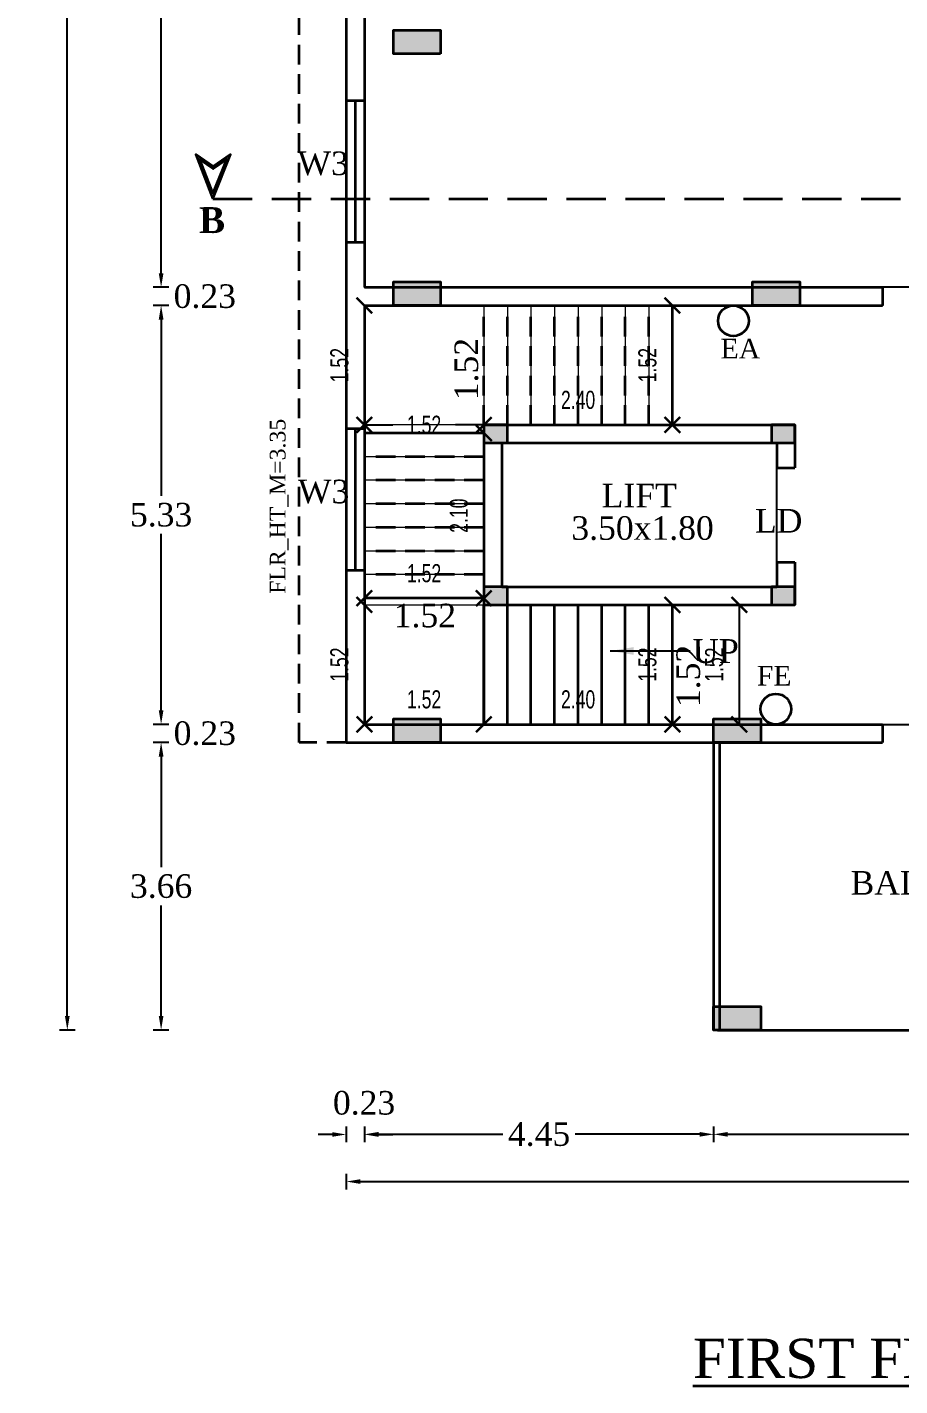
# Model space of a CAD drawing. Header units: metres. Extents: x 7518 to 7619, y -2370 to -2298.
# Drawn here: x 7548.75 to 7559.85, y -2368.13 to -2350.85 of the extents above; entities that cross this region are included whole.
import ezdxf

# ---------------------------------------------------------------- set-up
doc = ezdxf.new("R2010")
doc.units = ezdxf.units.M
doc.header["$MEASUREMENT"] = 0
doc.header["$PDMODE"] = 98
doc.linetypes.add('DASHED', pattern=[0.75, 0.5, -0.25])
doc.linetypes.add('DASHED2', pattern=[0.375, 0.25, -0.125])
for name, color, linetype in [('BLK_1_FLR_1_AC_ROOM_1', 2, 'Continuous'), ('BLK_1_FLR_1_BLT_UP_AREA', 18, 'Continuous'), ('BLK_1_FLR_1_CARPET_AREA', 10, 'Continuous'), ('BLK_1_FLR_1_EXIT_WIDTH_STAIR', 1, 'Continuous'), ('BLK_1_FLR_1_LIFT_1', 30, 'Continuous'), ('BLK_1_FLR_1_STAIR_1', 1, 'Continuous')]:
    doc.layers.add(name, color=color, linetype=linetype)
for name, color, linetype, lineweight in [('BLK_1_FLR_1_STAIR_1_FLIGHT_1', 7, 'Continuous', 0), ('BLK_1_FLR_1_STAIR_1_FLIGHT_2', 7, 'Continuous', 0), ('BLK_1_FLR_1_STAIR_1_FLIGHT_3', 7, 'Continuous', 0), ('BLK_1_FLR_1_STAIR_1_LANDING_1', 7, 'Continuous', 0), ('BLK_1_FLR_1_STAIR_1_LANDING_2', 7, 'Continuous', 0)]:
    doc.layers.add(name, color=color, linetype=linetype, lineweight=lineweight)
doc.styles.add('DIM 100', font='ARIALN.TTF', dxfattribs={"width": 0.85, "height": 0.23})
doc.styles.get("Standard").update_dxf_attribs({"font": 'times.ttf'})
doc.dimstyles.new('GRID DIM 400', dxfattribs={"dimscale": 0, "dimtxt": 0.8, "dimasz": 0.2, "dimexe": 0, "dimexo": 0, "dimgap": 0.2, "dimtad": 0, "dimlfac": -0.1, "dimzin": 1, "dimdsep": 46, "dimtxsty": 'DIM 100', "dimblk": 'ARCHTICK', "dimcen": 0, "dimclrd": 256, "dimclre": 252, "dimclrt": 4, "dimazin": 0, "dimtfac": 1, "dimtix": 1, "dimtofl": 0, "dimtmove": 2, "dimatfit": 0, "dimfxl": 0, "dimtolj": 1, "dimtzin": 0, "dimarcsym": 0})
doc.dimstyles.get("Standard").update_dxf_attribs({"dimtxt": 0.3, "dimasz": 0.18, "dimexe": 0.1, "dimexo": 0.1, "dimgap": 0.09, "dimtad": 0, "dimtih": 1, "dimtoh": 1, "dimzin": 0, "dimdsep": 46, "dimtxsty": 'Standard', "dimcen": 0.09, "dimadec": 0, "dimazin": 0, "dimtfac": 1, "dimtofl": 0, "dimtmove": 0, "dimatfit": 3, "dimfxl": 0, "dimtolj": 1, "dimtzin": 0, "dimarcsym": 0})
doc.dimstyles.new('STANDARD$0', dxfattribs={"dimtxt": 0.3, "dimasz": 0.18, "dimexe": 0.1, "dimexo": 0.1, "dimgap": 0.09, "dimtad": 0, "dimtih": 1, "dimtoh": 1, "dimzin": 1, "dimdsep": 46, "dimtxsty": 'Standard', "dimcen": 0.1, "dimadec": 3, "dimazin": 0, "dimtfac": 1, "dimtofl": 0, "dimtmove": 0, "dimatfit": 3, "dimfxl": 0, "dimtolj": 1, "dimtzin": 0, "dimarcsym": 0})

# ---------------------------------------------------------------- blocks, each defined once
blk = doc.blocks.new('*D56')
at = {"color": 0, "lineweight": -2}
for p, q in [((7550.552, -2331.218), (7550.352, -2331.218)), ((7550.452, -2331.398), (7550.452, -2342.445)), ((7550.452, -2353.978), (7550.452, -2342.931)), ((7550.552, -2354.158), (7550.352, -2354.158))]:
    blk.add_line(p, q, dxfattribs=at)
at = {"color": 0, "lineweight": 35}
for points in [[(7550.422, -2331.398), (7550.482, -2331.398), (7550.452, -2331.218)], [(7550.422, -2353.978), (7550.482, -2353.978), (7550.452, -2354.158)]]:
    blk.add_solid(points, dxfattribs=at)
at = {"layer": 'Defpoints', "color": 0, "lineweight": 35}
for p in [(7551.31, -2331.218), (7550.452, -2354.158), (7551.31, -2354.158)]:
    blk.add_point(p, dxfattribs=at)
at = {"color": 0, "lineweight": 35, "insert": (7550.452, -2342.688), "char_height": 0.3, "attachment_point": 5}
blk.add_mtext('\\A1;22.94', dxfattribs=at)
blk = doc.blocks.new('*D57')
at = {"color": 0, "lineweight": -2}
for p, q in [((7549.358, -2330.988), (7549.158, -2330.988)), ((7549.258, -2331.168), (7549.258, -2347.055)), ((7549.258, -2363.428), (7549.258, -2347.541)), ((7549.358, -2363.608), (7549.158, -2363.608))]:
    blk.add_line(p, q, dxfattribs=at)
at = {"color": 0, "lineweight": 35}
for points in [[(7549.228, -2331.168), (7549.288, -2331.168), (7549.258, -2330.988)], [(7549.228, -2363.428), (7549.288, -2363.428), (7549.258, -2363.608)]]:
    blk.add_solid(points, dxfattribs=at)
at = {"layer": 'Defpoints', "color": 0, "lineweight": 35}
for p in [(7549.258, -2330.988), (7551.912, -2330.988), (7551.912, -2363.608)]:
    blk.add_point(p, dxfattribs=at)
at = {"color": 0, "lineweight": 35, "insert": (7549.258, -2347.298), "char_height": 0.3, "attachment_point": 5}
blk.add_mtext('\\A1;32.62', dxfattribs=at)
blk = doc.blocks.new('*D62')
at = {"color": 0, "lineweight": -2}
for p, q in [((7550.552, -2354.388), (7550.352, -2354.388)), ((7550.452, -2354.568), (7550.452, -2356.81)), ((7550.452, -2359.538), (7550.452, -2357.296)), ((7550.552, -2359.718), (7550.352, -2359.718))]:
    blk.add_line(p, q, dxfattribs=at)
at = {"color": 0, "lineweight": 35}
for points in [[(7550.422, -2354.568), (7550.482, -2354.568), (7550.452, -2354.388)], [(7550.422, -2359.538), (7550.482, -2359.538), (7550.452, -2359.718)]]:
    blk.add_solid(points, dxfattribs=at)
at = {"layer": 'Defpoints', "color": 0, "lineweight": 35}
for p in [(7551.293, -2354.388), (7550.452, -2359.718), (7551.293, -2359.718)]:
    blk.add_point(p, dxfattribs=at)
at = {"color": 0, "lineweight": 35, "insert": (7550.452, -2357.053), "char_height": 0.3, "attachment_point": 5}
blk.add_mtext('\\A1;5.33', dxfattribs=at)
blk = doc.blocks.new('*D63')
at = {"color": 0, "lineweight": -2}
for p, q in [((7550.452, -2353.978), (7550.452, -2353.798)), ((7550.552, -2354.158), (7550.352, -2354.158)), ((7550.552, -2354.388), (7550.352, -2354.388)), ((7550.452, -2354.568), (7550.452, -2354.748))]:
    blk.add_line(p, q, dxfattribs=at)
at = {"color": 0, "lineweight": 35}
for points in [[(7550.422, -2353.978), (7550.482, -2353.978), (7550.452, -2354.158)], [(7550.422, -2354.568), (7550.482, -2354.568), (7550.452, -2354.388)]]:
    blk.add_solid(points, dxfattribs=at)
at = {"layer": 'Defpoints', "color": 0, "lineweight": 35}
for p in [(7550.452, -2354.158), (7551.303, -2354.158), (7551.303, -2354.388)]:
    blk.add_point(p, dxfattribs=at)
at = {"color": 0, "lineweight": 35, "insert": (7551.008, -2354.273), "char_height": 0.3, "attachment_point": 5}
blk.add_mtext('\\A1;0.23', dxfattribs=at)
blk = doc.blocks.new('*D64')
at = {"color": 0, "lineweight": -2}
for p, q in [((7550.452, -2359.538), (7550.452, -2359.358)), ((7550.552, -2359.718), (7550.352, -2359.718)), ((7550.552, -2359.948), (7550.352, -2359.948)), ((7550.452, -2360.128), (7550.452, -2360.308))]:
    blk.add_line(p, q, dxfattribs=at)
at = {"color": 0, "lineweight": 35}
for points in [[(7550.422, -2359.538), (7550.482, -2359.538), (7550.452, -2359.718)], [(7550.422, -2360.128), (7550.482, -2360.128), (7550.452, -2359.948)]]:
    blk.add_solid(points, dxfattribs=at)
at = {"layer": 'Defpoints', "color": 0, "lineweight": 35}
for p in [(7550.452, -2359.718), (7551.303, -2359.718), (7551.303, -2359.948)]:
    blk.add_point(p, dxfattribs=at)
at = {"color": 0, "lineweight": 35, "insert": (7551.008, -2359.833), "char_height": 0.3, "attachment_point": 5}
blk.add_mtext('\\A1;0.23', dxfattribs=at)
blk = doc.blocks.new('*D65')
at = {"color": 0, "lineweight": -2}
for p, q in [((7550.552, -2359.948), (7550.352, -2359.948)), ((7550.452, -2360.128), (7550.452, -2361.535)), ((7550.452, -2363.428), (7550.452, -2362.021)), ((7550.552, -2363.608), (7550.352, -2363.608))]:
    blk.add_line(p, q, dxfattribs=at)
at = {"color": 0, "lineweight": 35}
for points in [[(7550.422, -2360.128), (7550.482, -2360.128), (7550.452, -2359.948)], [(7550.422, -2363.428), (7550.482, -2363.428), (7550.452, -2363.608)]]:
    blk.add_solid(points, dxfattribs=at)
at = {"layer": 'Defpoints', "color": 0, "lineweight": 35}
for p in [(7557.484, -2359.948), (7550.452, -2363.608), (7557.484, -2363.608)]:
    blk.add_point(p, dxfattribs=at)
at = {"color": 0, "lineweight": 35, "insert": (7550.452, -2361.778), "char_height": 0.3, "attachment_point": 5}
blk.add_mtext('\\A1;3.66', dxfattribs=at)
blk = doc.blocks.new('*D83')
at = {"color": 0, "lineweight": -2}
for p, q in [((7552.629, -2364.935), (7552.449, -2364.935)), ((7552.809, -2364.835), (7552.809, -2365.035)), ((7553.039, -2364.835), (7553.039, -2365.035)), ((7553.219, -2364.935), (7553.399, -2364.935))]:
    blk.add_line(p, q, dxfattribs=at)
at = {"color": 0, "lineweight": 35}
for points in [[(7552.629, -2364.905), (7552.629, -2364.965), (7552.809, -2364.935)], [(7553.219, -2364.905), (7553.219, -2364.965), (7553.039, -2364.935)]]:
    blk.add_solid(points, dxfattribs=at)
at = {"layer": 'Defpoints', "color": 0, "lineweight": 35}
for p in [(7552.809, -2363.53), (7553.039, -2363.53), (7552.809, -2364.935)]:
    blk.add_point(p, dxfattribs=at)
at = {"color": 0, "lineweight": 35, "insert": (7553.035, -2364.535), "char_height": 0.3, "attachment_point": 5}
blk.add_mtext('\\A1;0.23', dxfattribs=at)
blk = doc.blocks.new('*D84')
at = {"color": 0, "lineweight": -2}
for p, q in [((7552.809, -2365.434), (7552.809, -2365.634)), ((7568.259, -2365.434), (7568.259, -2365.634)), ((7552.989, -2365.534), (7559.987, -2365.534)), ((7568.079, -2365.534), (7561.082, -2365.534))]:
    blk.add_line(p, q, dxfattribs=at)
at = {"color": 0, "lineweight": 35}
for points in [[(7552.989, -2365.504), (7552.989, -2365.564), (7552.809, -2365.534)], [(7568.079, -2365.504), (7568.079, -2365.564), (7568.259, -2365.534)]]:
    blk.add_solid(points, dxfattribs=at)
at = {"layer": 'Defpoints', "color": 0, "lineweight": 35}
for p in [(7552.809, -2363.76), (7568.259, -2363.76), (7568.259, -2365.534)]:
    blk.add_point(p, dxfattribs=at)
at = {"color": 0, "lineweight": 35, "insert": (7560.534, -2365.534), "char_height": 0.3, "attachment_point": 5}
blk.add_mtext('\\A1;15.45', dxfattribs=at)
blk = doc.blocks.new('*D85')
at = {"color": 0, "lineweight": -2}
for p, q in [((7557.484, -2364.833), (7557.484, -2365.033)), ((7557.664, -2364.933), (7560.074, -2364.933)), ((7563.404, -2364.933), (7560.995, -2364.933)), ((7563.584, -2364.833), (7563.584, -2365.033))]:
    blk.add_line(p, q, dxfattribs=at)
at = {"color": 0, "lineweight": 35}
for points in [[(7557.664, -2364.903), (7557.664, -2364.963), (7557.484, -2364.933)], [(7563.404, -2364.903), (7563.404, -2364.963), (7563.584, -2364.933)]]:
    blk.add_solid(points, dxfattribs=at)
at = {"layer": 'Defpoints', "color": 0, "lineweight": 35}
for p in [(7557.484, -2362.987), (7563.584, -2362.987), (7563.584, -2364.933)]:
    blk.add_point(p, dxfattribs=at)
at = {"color": 0, "lineweight": 35, "insert": (7560.534, -2364.933), "char_height": 0.3, "attachment_point": 5}
blk.add_mtext('\\A1;6.10', dxfattribs=at)
blk = doc.blocks.new('*D87')
at = {"color": 0, "lineweight": -2}
for p, q in [((7553.039, -2364.833), (7553.039, -2365.033)), ((7553.219, -2364.933), (7554.802, -2364.933)), ((7557.304, -2364.933), (7555.721, -2364.933)), ((7557.484, -2364.833), (7557.484, -2365.033))]:
    blk.add_line(p, q, dxfattribs=at)
at = {"color": 0, "lineweight": 35}
for points in [[(7553.219, -2364.903), (7553.219, -2364.963), (7553.039, -2364.933)], [(7557.304, -2364.903), (7557.304, -2364.963), (7557.484, -2364.933)]]:
    blk.add_solid(points, dxfattribs=at)
at = {"layer": 'Defpoints', "color": 0, "lineweight": 35}
for p in [(7553.039, -2363.448), (7557.484, -2363.448), (7553.039, -2364.933)]:
    blk.add_point(p, dxfattribs=at)
at = {"color": 0, "lineweight": 35, "insert": (7555.262, -2364.933), "char_height": 0.3, "attachment_point": 5}
blk.add_mtext('\\A1;4.45', dxfattribs=at)
blk = doc.blocks.new('_ArchTick')
at = {"color": 0, "linetype": 'ByBlock', "const_width": 0.15}
blk.add_lwpolyline([(-0.5, -0.5), (0.5, 0.5)], dxfattribs=at)
blk = doc.blocks.new('*D110')
at = {"layer": 'BLK_1_FLR_1_STAIR_1_FLIGHT_1', "color": 2, "linetype": 'Continuous', "lineweight": -2}
blk.add_line((7556.959, -2358.198), (7556.959, -2359.718), dxfattribs=at)
at = {"layer": 'Defpoints', "color": 0, "linetype": 'Continuous', "lineweight": 35}
for p in [(7556.959, -2358.198, -3.137), (7556.959, -2359.718, -3.137), (7556.959, -2359.718)]:
    blk.add_point(p, dxfattribs=at)
at = {"layer": 'BLK_1_FLR_1_STAIR_1_FLIGHT_1', "color": 2, "linetype": 'Continuous', "lineweight": -2, "xscale": 0.2, "yscale": 0.2, "zscale": 0.2}
for p, rotation in [((7556.959, -2358.198), 90), ((7556.959, -2359.718), 270)]:
    blk.add_blockref('_ArchTick', p, dxfattribs=dict(at, rotation=rotation))
at = {"layer": 'BLK_1_FLR_1_STAIR_1_FLIGHT_1', "color": 2, "linetype": 'Continuous', "insert": (7556.642, -2358.958), "char_height": 0.23, "attachment_point": 5, "rotation": 90, "style": 'DIM 100'}
blk.add_mtext('\\A1;1.52', dxfattribs=at)
blk = doc.blocks.new('*D111')
at = {"layer": 'BLK_1_FLR_1_STAIR_1_FLIGHT_2', "color": 2, "linetype": 'Continuous', "lineweight": -2}
blk.add_line((7554.559, -2358.113), (7553.039, -2358.113), dxfattribs=at)
at = {"layer": 'Defpoints', "color": 0, "linetype": 'Continuous', "lineweight": 35}
for p in [(7553.039, -2358.113, -3.137), (7553.039, -2358.113), (7554.559, -2358.113, -3.137)]:
    blk.add_point(p, dxfattribs=at)
at = {"layer": 'BLK_1_FLR_1_STAIR_1_FLIGHT_2', "color": 2, "linetype": 'Continuous', "lineweight": -2, "xscale": 0.2, "yscale": 0.2, "zscale": 0.2, "rotation": 180}
blk.add_blockref('_ArchTick', (7553.039, -2358.113), dxfattribs=at)
at = {"layer": 'BLK_1_FLR_1_STAIR_1_FLIGHT_2', "color": 2, "linetype": 'Continuous', "lineweight": -2, "xscale": 0.2, "yscale": 0.2, "zscale": 0.2}
blk.add_blockref('_ArchTick', (7554.559, -2358.113), dxfattribs=at)
at = {"layer": 'BLK_1_FLR_1_STAIR_1_FLIGHT_2', "color": 2, "linetype": 'Continuous', "insert": (7553.799, -2357.796), "char_height": 0.23, "attachment_point": 5, "style": 'DIM 100'}
blk.add_mtext('\\A1;1.52', dxfattribs=at)
blk = doc.blocks.new('*D112')
at = {"layer": 'BLK_1_FLR_1_STAIR_1_FLIGHT_1', "color": 252, "linetype": 'Continuous', "lineweight": -2}
blk.add_line((7554.559, -2359.718), (7554.559, -2359.718), dxfattribs=at)
at = {"layer": 'BLK_1_FLR_1_STAIR_1_FLIGHT_1', "color": 1, "linetype": 'Continuous', "lineweight": -2}
blk.add_line((7556.959, -2359.718), (7554.559, -2359.718), dxfattribs=at)
at = {"layer": 'Defpoints', "color": 0, "linetype": 'Continuous', "lineweight": 35}
for p in [(7554.559, -2359.718), (7554.559, -2359.718), (7556.959, -2359.718)]:
    blk.add_point(p, dxfattribs=at)
at = {"layer": 'BLK_1_FLR_1_STAIR_1_FLIGHT_1', "color": 1, "linetype": 'Continuous', "lineweight": -2, "xscale": 0.2, "yscale": 0.2, "zscale": 0.2, "rotation": 180}
blk.add_blockref('_ArchTick', (7554.559, -2359.718), dxfattribs=at)
at = {"layer": 'BLK_1_FLR_1_STAIR_1_FLIGHT_1', "color": 1, "linetype": 'Continuous', "lineweight": -2, "xscale": 0.2, "yscale": 0.2, "zscale": 0.2}
blk.add_blockref('_ArchTick', (7556.959, -2359.718), dxfattribs=at)
at = {"layer": 'BLK_1_FLR_1_STAIR_1_FLIGHT_1', "color": 1, "linetype": 'Continuous', "insert": (7555.759, -2359.401), "char_height": 0.23, "attachment_point": 5, "style": 'DIM 100'}
blk.add_mtext('\\A1;2.40', dxfattribs=at)
blk = doc.blocks.new('*D113')
at = {"layer": 'BLK_1_FLR_1_STAIR_1_FLIGHT_2', "color": 252, "linetype": 'Continuous', "lineweight": -2}
blk.add_line((7554.559, -2356.013), (7554.559, -2356.013), dxfattribs=at)
at = {"layer": 'BLK_1_FLR_1_STAIR_1_FLIGHT_2', "color": 1, "linetype": 'Continuous', "lineweight": -2}
blk.add_line((7554.559, -2356.013), (7554.559, -2358.113), dxfattribs=at)
at = {"layer": 'Defpoints', "color": 0, "linetype": 'Continuous', "lineweight": 35}
for p in [(7554.559, -2356.013), (7554.559, -2358.113), (7554.559, -2358.113)]:
    blk.add_point(p, dxfattribs=at)
at = {"layer": 'BLK_1_FLR_1_STAIR_1_FLIGHT_2', "color": 1, "linetype": 'Continuous', "lineweight": -2, "xscale": 0.2, "yscale": 0.2, "zscale": 0.2}
for p, rotation in [((7554.559, -2356.013), 90), ((7554.559, -2358.113), 270)]:
    blk.add_blockref('_ArchTick', p, dxfattribs=dict(at, rotation=rotation))
at = {"layer": 'BLK_1_FLR_1_STAIR_1_FLIGHT_2', "color": 1, "linetype": 'Continuous', "insert": (7554.242, -2357.063), "char_height": 0.23, "attachment_point": 5, "rotation": 90, "style": 'DIM 100'}
blk.add_mtext('\\A1;2.10', dxfattribs=at)
blk = doc.blocks.new('*D114')
at = {"layer": 'BLK_1_FLR_1_STAIR_1_LANDING_1', "color": 252, "linetype": 'Continuous', "lineweight": -2}
blk.add_line((7553.039, -2358.198), (7553.039, -2358.198), dxfattribs=at)
at = {"layer": 'BLK_1_FLR_1_STAIR_1_LANDING_1', "color": 1, "linetype": 'Continuous', "lineweight": -2}
blk.add_line((7553.039, -2358.198), (7553.039, -2359.718), dxfattribs=at)
at = {"layer": 'Defpoints', "color": 0, "linetype": 'Continuous', "lineweight": 35}
for p in [(7553.039, -2358.198), (7553.039, -2359.718), (7553.039, -2359.718)]:
    blk.add_point(p, dxfattribs=at)
at = {"layer": 'BLK_1_FLR_1_STAIR_1_LANDING_1', "color": 1, "linetype": 'Continuous', "lineweight": -2, "xscale": 0.2, "yscale": 0.2, "zscale": 0.2}
for p, rotation in [((7553.039, -2358.198), 90), ((7553.039, -2359.718), 270)]:
    blk.add_blockref('_ArchTick', p, dxfattribs=dict(at, rotation=rotation))
at = {"layer": 'BLK_1_FLR_1_STAIR_1_LANDING_1', "color": 1, "linetype": 'Continuous', "insert": (7552.722, -2358.958), "char_height": 0.23, "attachment_point": 5, "rotation": 90, "style": 'DIM 100'}
blk.add_mtext('\\A1;1.52', dxfattribs=at)
blk = doc.blocks.new('*D115')
at = {"layer": 'BLK_1_FLR_1_STAIR_1_LANDING_1', "color": 2, "linetype": 'Continuous', "lineweight": -2}
blk.add_line((7554.559, -2359.718), (7553.039, -2359.718), dxfattribs=at)
at = {"layer": 'Defpoints', "color": 0, "linetype": 'Continuous', "lineweight": 35}
for p in [(7553.039, -2359.718), (7553.039, -2359.718), (7554.559, -2359.718)]:
    blk.add_point(p, dxfattribs=at)
at = {"layer": 'BLK_1_FLR_1_STAIR_1_LANDING_1', "color": 2, "linetype": 'Continuous', "lineweight": -2, "xscale": 0.2, "yscale": 0.2, "zscale": 0.2, "rotation": 180}
blk.add_blockref('_ArchTick', (7553.039, -2359.718), dxfattribs=at)
at = {"layer": 'BLK_1_FLR_1_STAIR_1_LANDING_1', "color": 2, "linetype": 'Continuous', "lineweight": -2, "xscale": 0.2, "yscale": 0.2, "zscale": 0.2}
blk.add_blockref('_ArchTick', (7554.559, -2359.718), dxfattribs=at)
at = {"layer": 'BLK_1_FLR_1_STAIR_1_LANDING_1', "color": 2, "linetype": 'Continuous', "insert": (7553.799, -2359.401), "char_height": 0.23, "attachment_point": 5, "style": 'DIM 100'}
blk.add_mtext('\\A1;1.52', dxfattribs=at)
blk = doc.blocks.new('*D105')
at = {"layer": 'BLK_1_FLR_1_EXIT_WIDTH_STAIR', "color": 252, "lineweight": -2}
for p, q in [((7557.744, -2358.198), (7557.81, -2358.198)), ((7557.56, -2359.718), (7557.81, -2359.718))]:
    blk.add_line(p, q, dxfattribs=at)
at = {"layer": 'BLK_1_FLR_1_EXIT_WIDTH_STAIR', "color": 1, "lineweight": -2}
blk.add_line((7557.81, -2358.198), (7557.81, -2359.718), dxfattribs=at)
at = {"layer": 'Defpoints', "color": 0, "lineweight": 35}
for p in [(7556.959, -2358.198, 3.137), (7556.959, -2359.718), (7557.81, -2359.718)]:
    blk.add_point(p, dxfattribs=at)
at = {"layer": 'BLK_1_FLR_1_EXIT_WIDTH_STAIR', "color": 1, "lineweight": -2, "xscale": 0.2, "yscale": 0.2, "zscale": 0.2}
for p, rotation in [((7557.81, -2358.198), 90), ((7557.81, -2359.718), 270)]:
    blk.add_blockref('_ArchTick', p, dxfattribs=dict(at, rotation=rotation))
at = {"layer": 'BLK_1_FLR_1_EXIT_WIDTH_STAIR', "color": 1, "insert": (7557.492, -2358.958), "char_height": 0.23, "attachment_point": 5, "rotation": 90, "style": 'DIM 100'}
blk.add_mtext('\\A1;1.52', dxfattribs=at)
blk = doc.blocks.new('*D108')
at = {"layer": 'BLK_1_FLR_1_STAIR_1_FLIGHT_3', "color": 2, "linetype": 'Continuous', "lineweight": -2}
blk.add_line((7556.959, -2354.388), (7556.959, -2355.908), dxfattribs=at)
at = {"layer": 'Defpoints', "color": 0, "linetype": 'Continuous', "lineweight": 35}
for p in [(7556.959, -2354.388, -3.137), (7556.959, -2355.908, -3.137), (7556.959, -2355.908)]:
    blk.add_point(p, dxfattribs=at)
at = {"layer": 'BLK_1_FLR_1_STAIR_1_FLIGHT_3', "color": 2, "linetype": 'Continuous', "lineweight": -2, "xscale": 0.2, "yscale": 0.2, "zscale": 0.2}
for p, rotation in [((7556.959, -2354.388), 90), ((7556.959, -2355.908), 270)]:
    blk.add_blockref('_ArchTick', p, dxfattribs=dict(at, rotation=rotation))
at = {"layer": 'BLK_1_FLR_1_STAIR_1_FLIGHT_3', "color": 2, "linetype": 'Continuous', "insert": (7556.642, -2355.148), "char_height": 0.23, "attachment_point": 5, "rotation": 90, "style": 'DIM 100'}
blk.add_mtext('\\A1;1.52', dxfattribs=at)
blk = doc.blocks.new('*D109')
at = {"layer": 'BLK_1_FLR_1_STAIR_1_FLIGHT_3', "color": 252, "linetype": 'Continuous', "lineweight": -2}
blk.add_line((7554.559, -2355.908), (7554.559, -2355.908), dxfattribs=at)
at = {"layer": 'BLK_1_FLR_1_STAIR_1_FLIGHT_3', "color": 1, "linetype": 'Continuous', "lineweight": -2}
blk.add_line((7556.959, -2355.908), (7554.559, -2355.908), dxfattribs=at)
at = {"layer": 'Defpoints', "color": 0, "linetype": 'Continuous', "lineweight": 35}
for p in [(7554.559, -2355.908), (7554.559, -2355.908), (7556.959, -2355.908)]:
    blk.add_point(p, dxfattribs=at)
at = {"layer": 'BLK_1_FLR_1_STAIR_1_FLIGHT_3', "color": 1, "linetype": 'Continuous', "lineweight": -2, "xscale": 0.2, "yscale": 0.2, "zscale": 0.2, "rotation": 180}
blk.add_blockref('_ArchTick', (7554.559, -2355.908), dxfattribs=at)
at = {"layer": 'BLK_1_FLR_1_STAIR_1_FLIGHT_3', "color": 1, "linetype": 'Continuous', "lineweight": -2, "xscale": 0.2, "yscale": 0.2, "zscale": 0.2}
blk.add_blockref('_ArchTick', (7556.959, -2355.908), dxfattribs=at)
at = {"layer": 'BLK_1_FLR_1_STAIR_1_FLIGHT_3', "color": 1, "linetype": 'Continuous', "insert": (7555.759, -2355.591), "char_height": 0.23, "attachment_point": 5, "style": 'DIM 100'}
blk.add_mtext('\\A1;2.40', dxfattribs=at)
blk = doc.blocks.new('*D106')
at = {"layer": 'BLK_1_FLR_1_STAIR_1_LANDING_2', "color": 252, "linetype": 'Continuous', "lineweight": -2}
blk.add_line((7553.039, -2354.388), (7553.039, -2354.388), dxfattribs=at)
at = {"layer": 'BLK_1_FLR_1_STAIR_1_LANDING_2', "color": 1, "linetype": 'Continuous', "lineweight": -2}
blk.add_line((7553.039, -2354.388), (7553.039, -2355.908), dxfattribs=at)
at = {"layer": 'Defpoints', "color": 0, "linetype": 'Continuous', "lineweight": 35}
for p in [(7553.039, -2354.388), (7553.039, -2355.908), (7553.039, -2355.908)]:
    blk.add_point(p, dxfattribs=at)
at = {"layer": 'BLK_1_FLR_1_STAIR_1_LANDING_2', "color": 1, "linetype": 'Continuous', "lineweight": -2, "xscale": 0.2, "yscale": 0.2, "zscale": 0.2}
for p, rotation in [((7553.039, -2354.388), 90), ((7553.039, -2355.908), 270)]:
    blk.add_blockref('_ArchTick', p, dxfattribs=dict(at, rotation=rotation))
at = {"layer": 'BLK_1_FLR_1_STAIR_1_LANDING_2', "color": 1, "linetype": 'Continuous', "insert": (7552.722, -2355.148), "char_height": 0.23, "attachment_point": 5, "rotation": 90, "style": 'DIM 100'}
blk.add_mtext('\\A1;1.52', dxfattribs=at)
blk = doc.blocks.new('*D107')
at = {"layer": 'BLK_1_FLR_1_STAIR_1_LANDING_2', "color": 2, "linetype": 'Continuous', "lineweight": -2}
for p, q in [((7553.039, -2355.908), (7553.399, -2355.908)), ((7554.559, -2355.908), (7554.199, -2355.908))]:
    blk.add_line(p, q, dxfattribs=at)
at = {"layer": 'Defpoints', "color": 0, "linetype": 'Continuous', "lineweight": 35}
for p in [(7553.039, -2355.908), (7553.039, -2355.908), (7554.559, -2355.908)]:
    blk.add_point(p, dxfattribs=at)
at = {"layer": 'BLK_1_FLR_1_STAIR_1_LANDING_2', "color": 2, "linetype": 'Continuous', "lineweight": -2, "xscale": 0.2, "yscale": 0.2, "zscale": 0.2, "rotation": 180}
blk.add_blockref('_ArchTick', (7553.039, -2355.908), dxfattribs=at)
at = {"layer": 'BLK_1_FLR_1_STAIR_1_LANDING_2', "color": 2, "linetype": 'Continuous', "lineweight": -2, "xscale": 0.2, "yscale": 0.2, "zscale": 0.2}
blk.add_blockref('_ArchTick', (7554.559, -2355.908), dxfattribs=at)
at = {"layer": 'BLK_1_FLR_1_STAIR_1_LANDING_2', "color": 2, "linetype": 'Continuous', "insert": (7553.799, -2355.908), "char_height": 0.23, "attachment_point": 5, "style": 'DIM 100'}
blk.add_mtext('\\A1;1.52', dxfattribs=at)

msp = doc.modelspace()

# ---------------------------------------------------------------- hatches: boundary and pattern name
at = {"lineweight": 35}
for points in [[(7554.009, -2351.188), (7554.009, -2350.888), (7553.409, -2350.888), (7553.409, -2351.188)], [(7554.009, -2354.388), (7554.009, -2354.088), (7553.409, -2354.088), (7553.409, -2354.388)], [(7558.579, -2354.388), (7558.579, -2354.088), (7557.979, -2354.088), (7557.979, -2354.388)], [(7554.009, -2359.948), (7554.009, -2359.648), (7553.409, -2359.648), (7553.409, -2359.948)], [(7558.084, -2359.948), (7558.084, -2359.648), (7557.484, -2359.648), (7557.484, -2359.948)], [(7558.084, -2363.608), (7558.084, -2363.308), (7557.484, -2363.308), (7557.484, -2363.608)]]:
    msp.add_hatch(color=256, dxfattribs=at).paths.add_polyline_path(points)
h = msp.add_hatch(color=256, dxfattribs=at)
h.paths.add_polyline_path([(7554.709, -2355.908), (7554.559, -2355.908), (7554.559, -2356.138), (7554.709, -2356.138)])
h.paths.add_polyline_path([(7554.859, -2355.908), (7554.709, -2355.908), (7554.709, -2356.138), (7554.859, -2356.138)])
h = msp.add_hatch(color=256, dxfattribs=at)
h.paths.add_polyline_path([(7558.369, -2355.908), (7558.219, -2355.908), (7558.219, -2356.138), (7558.369, -2356.138)])
h.paths.add_polyline_path([(7558.519, -2355.908), (7558.369, -2355.908), (7558.369, -2356.138), (7558.519, -2356.138)])
h = msp.add_hatch(color=256, dxfattribs=at)
h.paths.add_polyline_path([(7554.709, -2357.968), (7554.559, -2357.968), (7554.559, -2358.198), (7554.709, -2358.198)])
h.paths.add_polyline_path([(7554.859, -2357.968), (7554.709, -2357.968), (7554.709, -2358.198), (7554.859, -2358.198)])
h = msp.add_hatch(color=256, dxfattribs=at)
h.paths.add_polyline_path([(7558.369, -2357.968), (7558.219, -2357.968), (7558.219, -2358.198), (7558.369, -2358.198)])
h.paths.add_polyline_path([(7558.519, -2357.968), (7558.369, -2357.968), (7558.369, -2358.198), (7558.519, -2358.198)])

# ---------------------------------------------------------------- linework, layer by layer
for p, q in [((7552.809, -2330.988), (7552.809, -2354.158)), ((7552.809, -2330.988), (7552.809, -2354.158)), ((7553.039, -2331.218), (7553.039, -2354.158)), ((7552.809, -2351.782), (7553.039, -2351.782)), ((7552.924, -2353.582), (7552.924, -2351.782)), ((7552.809, -2353.582), (7553.039, -2353.582)), ((7552.809, -2354.158), (7552.809, -2359.948)), ((7553.039, -2354.158), (7559.634, -2354.158)), ((7559.634, -2354.158), (7559.634, -2354.388)), ((7553.039, -2354.388), (7553.039, -2359.718)), ((7553.039, -2354.388), (7559.634, -2354.388)), ((7556.959, -2355.908), (7556.959, -2354.388)), ((7552.809, -2355.956), (7553.039, -2355.956)), ((7552.924, -2357.756), (7552.924, -2355.956)), ((7554.559, -2356.013), (7553.039, -2356.013)), ((7554.559, -2355.908), (7554.559, -2358.198)), ((7554.559, -2355.908), (7558.519, -2355.908)), ((7558.519, -2355.908), (7558.519, -2356.453)), ((7554.789, -2356.138), (7554.789, -2357.968)), ((7554.789, -2356.138), (7558.289, -2356.138)), ((7558.289, -2356.138), (7558.289, -2356.453)), ((7558.289, -2356.453), (7558.519, -2356.453)), ((7558.289, -2357.653), (7558.289, -2357.968)), ((7558.289, -2357.653), (7558.519, -2357.653)), ((7558.519, -2357.653), (7558.519, -2358.198)), ((7552.809, -2357.756), (7553.039, -2357.756)), ((7554.789, -2357.968), (7558.289, -2357.968)), ((7554.559, -2358.113), (7553.039, -2358.113)), ((7554.559, -2358.198), (7558.519, -2358.198)), ((7554.559, -2358.198), (7554.559, -2359.718)), ((7554.559, -2359.718), (7554.559, -2358.198)), ((7554.859, -2359.718), (7554.859, -2358.198)), ((7555.159, -2359.718), (7555.159, -2358.198)), ((7555.459, -2359.718), (7555.459, -2358.198)), ((7555.759, -2359.718), (7555.759, -2358.198)), ((7556.059, -2359.718), (7556.059, -2358.198)), ((7556.359, -2359.718), (7556.359, -2358.198)), ((7556.659, -2359.718), (7556.659, -2358.198)), ((7556.959, -2359.718), (7556.959, -2358.198)), ((7553.039, -2359.718), (7559.634, -2359.718)), ((7559.634, -2359.718), (7559.634, -2359.948)), ((7552.809, -2359.948), (7559.634, -2359.948)), ((7557.484, -2359.948), (7557.484, -2363.608)), ((7557.559, -2359.948), (7557.559, -2363.608)), ((7557.534, -2363.608), (7563.584, -2363.608))]:
    msp.add_line(p, q, dxfattribs=at)
at = {"linetype": 'DASHED', "lineweight": 35}
msp.add_line((7551.112, -2353.032), (7569.268, -2353.032), dxfattribs=at)
at = {"linetype": 'DASHED2', "lineweight": 35}
for p, q in [((7554.559, -2355.908), (7554.559, -2354.388)), ((7554.859, -2355.908), (7554.859, -2354.388)), ((7555.159, -2355.908), (7555.159, -2354.388)), ((7555.459, -2355.908), (7555.459, -2354.388)), ((7555.759, -2355.908), (7555.759, -2354.388)), ((7556.059, -2355.908), (7556.059, -2354.388)), ((7556.359, -2355.908), (7556.359, -2354.388)), ((7556.659, -2355.908), (7556.659, -2354.388)), ((7554.559, -2356.313), (7553.039, -2356.313)), ((7554.559, -2356.613), (7553.039, -2356.613)), ((7554.559, -2356.913), (7553.039, -2356.913)), ((7554.559, -2357.213), (7553.039, -2357.213)), ((7554.559, -2357.513), (7553.039, -2357.513)), ((7554.559, -2357.813), (7553.039, -2357.813))]:
    msp.add_line(p, q, dxfattribs=at)
msp.add_lwpolyline([(7552.809, -2359.948), (7552.209, -2359.948), (7552.209, -2330.988), (7552.209, -2330.388), (7568.259, -2330.388), (7568.859, -2330.388), (7568.859, -2359.948), (7568.259, -2359.948)], dxfattribs=at)
at = {"lineweight": 35}
for points in [[(7554.009, -2351.188), (7553.409, -2351.188), (7553.409, -2350.888), (7554.009, -2350.888)], [(7551.112, -2352.97), (7551.287, -2352.532), (7551.114, -2352.65), (7550.941, -2352.53)], [(7554.009, -2354.388), (7553.409, -2354.388), (7553.409, -2354.088), (7554.009, -2354.088)], [(7558.579, -2354.388), (7557.979, -2354.388), (7557.979, -2354.088), (7558.579, -2354.088)], [(7554.009, -2359.948), (7553.409, -2359.948), (7553.409, -2359.648), (7554.009, -2359.648)], [(7558.084, -2359.948), (7557.484, -2359.948), (7557.484, -2359.648), (7558.084, -2359.648)], [(7558.084, -2363.608), (7557.484, -2363.608), (7557.484, -2363.308), (7558.084, -2363.308)]]:
    msp.add_lwpolyline(points, close=True, dxfattribs=at)
for points in [[(7551.112, -2353.032), (7551.336, -2352.47), (7551.114, -2352.623), (7550.892, -2352.469), (7551.112, -2353.032)], [(7554.559, -2356.138), (7554.859, -2356.138), (7554.859, -2355.908), (7554.559, -2355.908), (7554.559, -2356.138)], [(7558.219, -2356.138), (7558.519, -2356.138), (7558.519, -2355.908), (7558.219, -2355.908), (7558.219, -2356.138)], [(7554.559, -2358.198), (7554.859, -2358.198), (7554.859, -2357.968), (7554.559, -2357.968), (7554.559, -2358.198)], [(7558.219, -2358.198), (7558.519, -2358.198), (7558.519, -2357.968), (7558.219, -2357.968), (7558.219, -2358.198)]]:
    msp.add_lwpolyline(points, dxfattribs=at)
for centre in [(7557.735, -2354.584), (7558.276, -2359.523)]:
    msp.add_circle(centre, 0.195, dxfattribs=at)
at = {"layer": 'BLK_1_FLR_1_AC_ROOM_1', "color": 2}
msp.add_lwpolyline([(7558.089, -2331.218), (7568.029, -2331.218), (7568.029, -2354.158), (7553.039, -2354.158), (7553.039, -2335.188), (7558.089, -2335.188)], close=True, dxfattribs=at)
at = {"layer": 'BLK_1_FLR_1_BLT_UP_AREA', "color": 18}
msp.add_lwpolyline([(7552.809, -2330.988), (7568.259, -2330.988), (7568.259, -2359.948), (7563.584, -2359.948), (7563.584, -2363.608), (7557.484, -2363.608), (7557.484, -2359.948), (7552.809, -2359.948), (7552.809, -2330.988)], close=True, dxfattribs=at)
at = {"layer": 'BLK_1_FLR_1_CARPET_AREA', "color": 25}
msp.add_lwpolyline([(7553.039, -2335.188), (7553.039, -2354.158), (7553.409, -2354.158), (7553.409, -2354.088), (7554.009, -2354.088), (7554.009, -2354.158), (7557.979, -2354.158), (7557.979, -2354.088), (7558.579, -2354.088), (7558.579, -2354.158), (7559.634, -2354.158), (7559.634, -2354.388), (7553.039, -2354.388), (7553.039, -2359.718), (7568.029, -2359.718)], dxfattribs=at)
at = {"layer": 'BLK_1_FLR_1_LIFT_1'}
msp.add_lwpolyline([(7554.789, -2357.968), (7558.289, -2357.968), (7558.289, -2356.138), (7554.789, -2356.138)], close=True, dxfattribs=at)
at = {"layer": 'BLK_1_FLR_1_STAIR_1'}
msp.add_lwpolyline([(7556.959, -2358.198), (7556.959, -2359.718), (7553.039, -2359.718), (7553.039, -2354.388), (7556.959, -2354.388), (7556.959, -2355.908), (7554.559, -2355.908), (7554.559, -2358.198), (7556.959, -2358.198)], close=True, dxfattribs=at)
at = {"layer": 'BLK_1_FLR_1_STAIR_1_FLIGHT_1'}
for p, q in [((7554.859, -2358.198), (7554.859, -2359.718)), ((7555.159, -2358.198), (7555.159, -2359.718)), ((7555.459, -2358.198), (7555.459, -2359.718)), ((7555.759, -2358.198), (7555.759, -2359.718)), ((7556.059, -2358.198), (7556.059, -2359.718)), ((7556.359, -2358.198), (7556.359, -2359.718)), ((7556.659, -2358.198), (7556.659, -2359.718))]:
    msp.add_line(p, q, dxfattribs=at)
at = {"layer": 'BLK_1_FLR_1_STAIR_1_FLIGHT_1', "linetype": 'Continuous'}
msp.add_lwpolyline([(7556.959, -2359.718), (7556.959, -2358.198), (7554.559, -2358.198), (7554.559, -2359.718)], close=True, dxfattribs=at)
at = {"layer": 'BLK_1_FLR_1_STAIR_1_FLIGHT_2'}
for p, q in [((7554.559, -2356.313), (7553.039, -2356.313)), ((7554.559, -2356.613), (7553.039, -2356.613)), ((7554.559, -2356.913), (7553.039, -2356.913)), ((7554.559, -2357.213), (7553.039, -2357.213)), ((7554.559, -2357.513), (7553.039, -2357.513)), ((7554.559, -2357.813), (7553.039, -2357.813))]:
    msp.add_line(p, q, dxfattribs=at)
at = {"layer": 'BLK_1_FLR_1_STAIR_1_FLIGHT_2', "linetype": 'Continuous'}
msp.add_lwpolyline([(7553.039, -2358.113), (7554.559, -2358.113), (7554.559, -2356.013), (7553.039, -2356.013)], close=True, dxfattribs=at)
at = {"layer": 'BLK_1_FLR_1_STAIR_1_FLIGHT_3'}
for p, q in [((7554.859, -2354.388), (7554.859, -2355.908)), ((7555.159, -2354.388), (7555.159, -2355.908)), ((7555.459, -2354.388), (7555.459, -2355.908)), ((7555.759, -2354.388), (7555.759, -2355.908)), ((7556.059, -2354.388), (7556.059, -2355.908)), ((7556.359, -2354.388), (7556.359, -2355.908)), ((7556.659, -2354.388), (7556.659, -2355.908))]:
    msp.add_line(p, q, dxfattribs=at)
at = {"layer": 'BLK_1_FLR_1_STAIR_1_FLIGHT_3', "linetype": 'Continuous'}
msp.add_lwpolyline([(7556.959, -2355.908), (7556.959, -2354.388), (7554.559, -2354.388), (7554.559, -2355.908)], close=True, dxfattribs=at)
at = {"layer": 'BLK_1_FLR_1_STAIR_1_LANDING_1', "linetype": 'Continuous'}
msp.add_lwpolyline([(7553.039, -2359.718), (7553.039, -2358.198), (7554.559, -2358.198), (7554.559, -2359.718)], close=True, dxfattribs=at)
at = {"layer": 'BLK_1_FLR_1_STAIR_1_LANDING_2', "linetype": 'Continuous'}
msp.add_lwpolyline([(7553.039, -2355.908), (7553.039, -2354.388), (7554.559, -2354.388), (7554.559, -2355.908)], close=True, dxfattribs=at)

# ---------------------------------------------------------------- texts
at = {"lineweight": 35}
for s, height, p in [('W3', 0.3, (7552.187, -2352.73)), ('EA', 0.25, (7557.573, -2355.063)), ('W3', 0.3, (7552.193, -2356.905)), ('LIFT', 0.3, (7556.059, -2356.957)), ('LD', 0.3, (7558.01, -2357.278)), ('UP', 0.3047, (7557.216, -2358.938)), ('FE', 0.25, (7558.034, -2359.224)), ('BALCONY', 0.3, (7559.226, -2361.884)), ('%%UFIRST FLOOR PLAN', 0.5, (7557.22, -2368.033))]:
    msp.add_text(s, height=height, dxfattribs=at).set_placement(p)
at = {"lineweight": 35, "ltscale": 15}
msp.add_text('3.50x1.80', height=0.3, dxfattribs=at).set_placement((7555.673, -2357.37))
at = {"lineweight": 35, "insert": (7550.934, -2353.47), "char_height": 0.33, "width": 0.39417, "attachment_point": 7, "rotation": 0.2827}
msp.add_mtext('{\\fTimes New Roman|b1|i0|c0|p18;B}', dxfattribs=at)
at = {"lineweight": 35, "char_height": 0.3, "attachment_point": 5, "rotation": 90}
for insert in [(7554.339, -2355.198), (7557.163, -2359.102)]:
    msp.add_mtext('\\A1;1.52', dxfattribs=dict(at, insert=insert))
at = {"lineweight": 35, "insert": (7553.809, -2358.336), "char_height": 0.3, "attachment_point": 5}
msp.add_mtext('\\A1;1.52', dxfattribs=at)
at = {"layer": 'BLK_1_FLR_1_STAIR_1', "insert": (7551.835, -2356.944), "char_height": 0.2, "width": 2.4, "attachment_point": 2, "rotation": 90}
msp.add_mtext('FLR_HT_M=3.35', dxfattribs=at)

# ---------------------------------------------------------------- dimensions: what is measured, and where the dimension line sits
at = {"lineweight": 35}
for p1, p2, distance, picture, middle in [((7551.912, -2363.608), (7551.912, -2330.988), 2.653, '*D57', (7549.258, -2347.298)), ((7551.31, -2331.218), (7551.31, -2354.158), -0.858, '*D56', (7550.452, -2342.688)), ((7551.293, -2354.388), (7551.293, -2359.718), -0.841, '*D62', (7550.452, -2357.053)), ((7557.484, -2362.987), (7563.584, -2362.987), -1.946, '*D85', (7560.534, -2364.933)), ((7557.484343482, -2363.448192008), (7553.039343482, -2363.448192008), 1.485145474, '*D87', (7555.261843482, -2364.933337482)), ((7552.809, -2363.76), (7568.259, -2363.76), -1.774, '*D84', (7560.534, -2365.534))]:
    dim = msp.add_aligned_dim(p1=p1, p2=p2, distance=distance, dimstyle='STANDARD$0', dxfattribs=at)
    dim.commit()
    dim.dimension.update_dxf_attribs({"geometry": picture, "text_midpoint": middle})
for base, p1, p2, angle, picture, middle in [((7550.452, -2354.158), (7551.303, -2354.388), (7551.303, -2354.158), 90, '*D63', (7551.008, -2354.273)), ((7550.452, -2359.718), (7551.303, -2359.948), (7551.303, -2359.718), 90, '*D64', (7551.008, -2359.833)), ((7552.809, -2364.935), (7553.039, -2363.53), (7552.809, -2363.53), 180, '*D83', (7553.035, -2364.535))]:
    dim = msp.add_linear_dim(base=base, p1=p1, p2=p2, angle=angle, dimstyle='STANDARD$0', override={"dimtmove": 2}, dxfattribs=at)
    dim.commit()
    dim.dimension.update_dxf_attribs({"geometry": picture, "text_midpoint": middle, "dimtype": 161})
dim = msp.add_aligned_dim(p1=(7557.484, -2359.948), p2=(7557.484, -2363.608), distance=-7.033, dimstyle='STANDARD$0', override={"dimtmove": 2}, dxfattribs=at)
dim.commit()
dim.dimension.update_dxf_attribs({"geometry": '*D65', "text_midpoint": (7550.452, -2361.778)})
at = {"layer": 'BLK_1_FLR_1_EXIT_WIDTH_STAIR', "color": 1}
dim = msp.add_linear_dim(base=(7557.81, -2359.718), p1=(7556.959, -2358.198, 3.137), p2=(7556.959, -2359.718), angle=270, dimstyle='GRID DIM 400', override={"dimscale": 1, "dimtxt": 0.23, "dimtad": 1, "dimtoh": 1, "dimclrd": 1, "dimclrt": 1, "dimtmove": 0}, dxfattribs=at)
dim.commit()
dim.dimension.update_dxf_attribs({"geometry": '*D105', "text_midpoint": (7557.492, -2358.958)})
at = {"layer": 'BLK_1_FLR_1_STAIR_1_FLIGHT_1', "color": 2, "linetype": 'Continuous'}
dim = msp.add_linear_dim(base=(7556.959, -2359.718, 3.137), p1=(7556.959, -2358.198), p2=(7556.959, -2359.718), angle=270, dimstyle='GRID DIM 400', override={"dimscale": 1, "dimtxt": 0.23, "dimtad": 1, "dimtoh": 1, "dimclrd": 2, "dimclrt": 2, "dimtmove": 0}, dxfattribs=at)
dim.commit()
dim.dimension.update_dxf_attribs({"geometry": '*D110', "text_midpoint": (7556.642, -2358.958, 3.137)})
at = {"layer": 'BLK_1_FLR_1_STAIR_1_FLIGHT_1', "color": 1, "linetype": 'Continuous'}
dim = msp.add_linear_dim(base=(7554.559, -2359.718), p1=(7556.959, -2359.718), p2=(7554.559, -2359.718), angle=180, dimstyle='GRID DIM 400', override={"dimscale": 1, "dimtxt": 0.23, "dimtad": 1, "dimtoh": 1, "dimclrd": 1, "dimclrt": 1, "dimtmove": 0}, dxfattribs=at)
dim.commit()
dim.dimension.update_dxf_attribs({"geometry": '*D112', "text_midpoint": (7555.759, -2359.401)})
at = {"layer": 'BLK_1_FLR_1_STAIR_1_FLIGHT_2', "color": 1, "linetype": 'Continuous'}
dim = msp.add_linear_dim(base=(7554.559, -2358.113), p1=(7554.559, -2356.013), p2=(7554.559, -2358.113), angle=90, dimstyle='GRID DIM 400', override={"dimscale": 1, "dimtxt": 0.23, "dimtad": 1, "dimtoh": 1, "dimclrd": 1, "dimclrt": 1, "dimtmove": 0}, dxfattribs=at)
dim.commit()
dim.dimension.update_dxf_attribs({"geometry": '*D113', "text_midpoint": (7554.242, -2357.063)})
at = {"layer": 'BLK_1_FLR_1_STAIR_1_FLIGHT_2', "color": 2, "linetype": 'Continuous'}
dim = msp.add_linear_dim(base=(7553.039, -2358.113, 3.137), p1=(7554.559, -2358.113), p2=(7553.039, -2358.113), angle=180, dimstyle='GRID DIM 400', override={"dimscale": 1, "dimtxt": 0.23, "dimtad": 1, "dimtoh": 1, "dimclrd": 2, "dimclrt": 2, "dimtmove": 0}, dxfattribs=at)
dim.commit()
dim.dimension.update_dxf_attribs({"geometry": '*D111', "text_midpoint": (7553.799, -2357.796, 3.137)})
at = {"layer": 'BLK_1_FLR_1_STAIR_1_FLIGHT_3', "color": 2, "linetype": 'Continuous'}
dim = msp.add_linear_dim(base=(7556.959, -2355.908, 3.137), p1=(7556.959, -2354.388), p2=(7556.959, -2355.908), angle=270, dimstyle='GRID DIM 400', override={"dimscale": 1, "dimtxt": 0.23, "dimtad": 1, "dimtoh": 1, "dimclrd": 2, "dimclrt": 2, "dimtmove": 0}, dxfattribs=at)
dim.commit()
dim.dimension.update_dxf_attribs({"geometry": '*D108', "text_midpoint": (7556.642, -2355.148, 3.137)})
at = {"layer": 'BLK_1_FLR_1_STAIR_1_FLIGHT_3', "color": 1, "linetype": 'Continuous'}
dim = msp.add_linear_dim(base=(7554.559, -2355.908), p1=(7556.959, -2355.908), p2=(7554.559, -2355.908), angle=180, dimstyle='GRID DIM 400', override={"dimscale": 1, "dimtxt": 0.23, "dimtad": 1, "dimtoh": 1, "dimclrd": 1, "dimclrt": 1, "dimtmove": 0}, dxfattribs=at)
dim.commit()
dim.dimension.update_dxf_attribs({"geometry": '*D109', "text_midpoint": (7555.759, -2355.591)})
at = {"layer": 'BLK_1_FLR_1_STAIR_1_LANDING_1', "color": 1, "linetype": 'Continuous'}
dim = msp.add_linear_dim(base=(7553.039, -2359.718), p1=(7553.039, -2358.198), p2=(7553.039, -2359.718), angle=270, dimstyle='GRID DIM 400', override={"dimscale": 1, "dimtxt": 0.23, "dimtad": 1, "dimtoh": 1, "dimclrd": 1, "dimclrt": 1, "dimtmove": 0}, dxfattribs=at)
dim.commit()
dim.dimension.update_dxf_attribs({"geometry": '*D114', "text_midpoint": (7552.722, -2358.958)})
at = {"layer": 'BLK_1_FLR_1_STAIR_1_LANDING_1', "color": 2, "linetype": 'Continuous'}
dim = msp.add_linear_dim(base=(7553.039, -2359.718), p1=(7554.559, -2359.718), p2=(7553.039, -2359.718), angle=180, dimstyle='GRID DIM 400', override={"dimscale": 1, "dimtxt": 0.23, "dimtad": 1, "dimtoh": 1, "dimclrd": 2, "dimclrt": 2, "dimtmove": 0}, dxfattribs=at)
dim.commit()
dim.dimension.update_dxf_attribs({"geometry": '*D115', "text_midpoint": (7553.799, -2359.401)})
at = {"layer": 'BLK_1_FLR_1_STAIR_1_LANDING_2', "color": 1, "linetype": 'Continuous'}
dim = msp.add_linear_dim(base=(7553.039, -2355.908), p1=(7553.039, -2354.388), p2=(7553.039, -2355.908), angle=270, dimstyle='GRID DIM 400', override={"dimscale": 1, "dimtxt": 0.23, "dimtad": 1, "dimtoh": 1, "dimclrd": 1, "dimclrt": 1, "dimtmove": 0}, dxfattribs=at)
dim.commit()
dim.dimension.update_dxf_attribs({"geometry": '*D106', "text_midpoint": (7552.722, -2355.148)})
at = {"layer": 'BLK_1_FLR_1_STAIR_1_LANDING_2', "color": 2, "linetype": 'Continuous'}
dim = msp.add_linear_dim(base=(7553.039, -2355.908), p1=(7554.559, -2355.908), p2=(7553.039, -2355.908), angle=180, dimstyle='GRID DIM 400', override={"dimscale": 1, "dimtxt": 0.23, "dimtoh": 1, "dimclrd": 2, "dimclrt": 2}, dxfattribs=at)
dim.commit()
dim.dimension.update_dxf_attribs({"geometry": '*D107', "text_midpoint": (7553.799, -2355.908)})

# ---------------------------------------------------------------- leaders
at = {"lineweight": 35, "ltscale": 200}
msp.add_leader([(7556.168, -2358.784), (7557.186, -2358.784)], dimstyle='Standard', override={"dimasz": 0.3, "dimgap": 0.09, "dimtad": 0}, dxfattribs=at)

doc.saveas('drawing.dxf')
